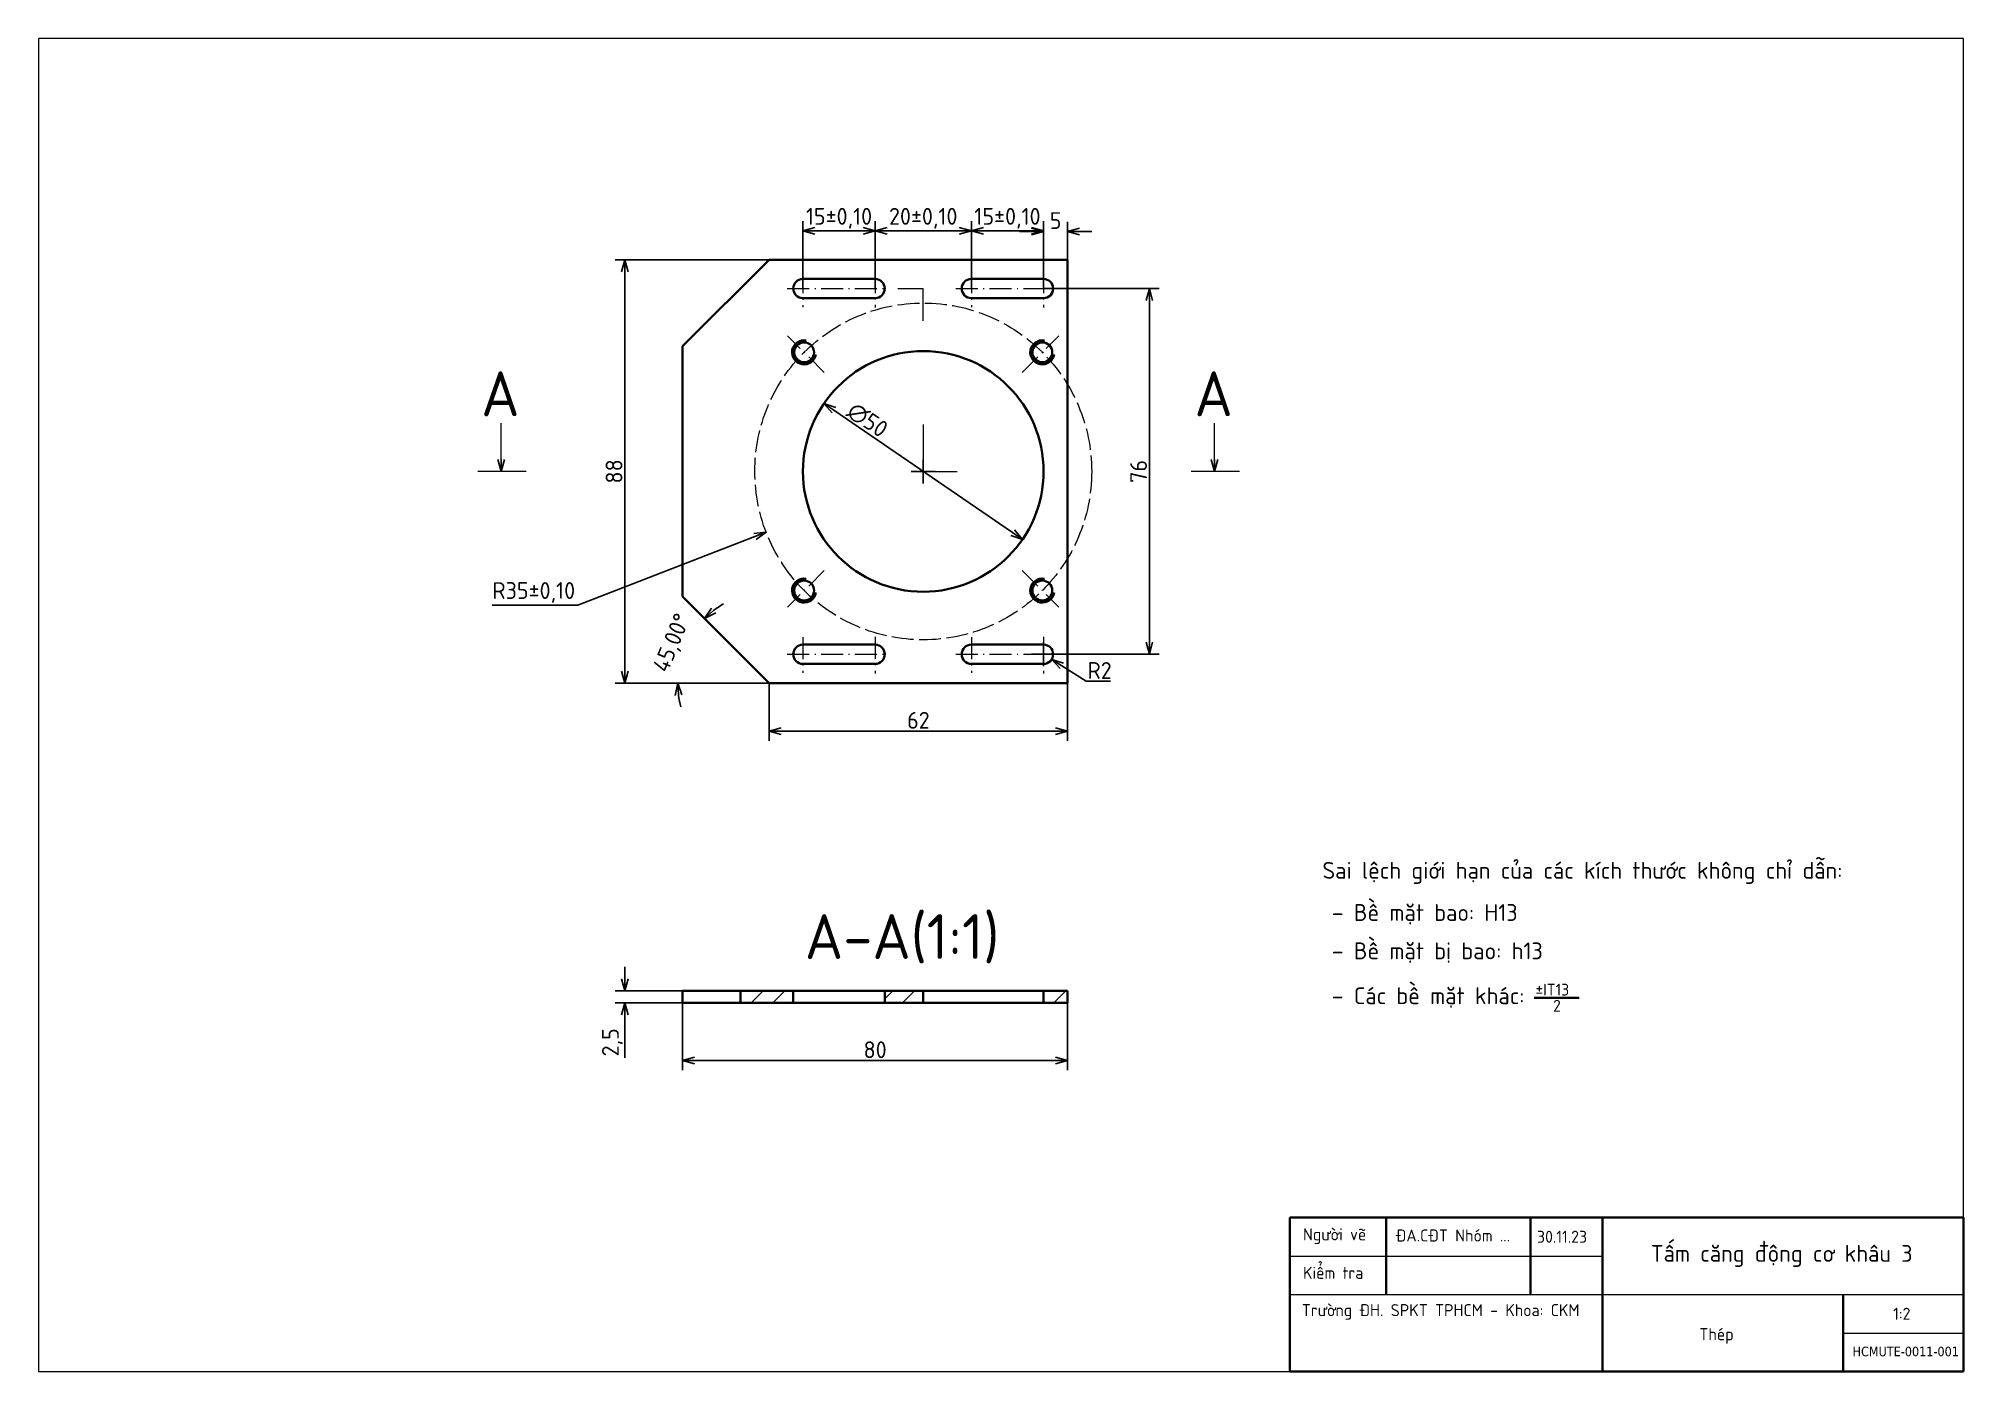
# Paper-space layout 'Sheet' of a CAD drawing. Header units: millimetres. Extents: x 10 to 410, y 10 to 287.
# The model-space entities are those that its viewports show. They can reach past a viewport. Long polylines and large blocks are cut down to what shows.
import ezdxf

# ---------------------------------------------------------------- set-up
doc = ezdxf.new("R2010")
doc.units = ezdxf.units.MM
doc.linetypes.add('Dash Dot', pattern=[7.03, 4.56, -1.14, 0.19, -1.14])
doc.linetypes.add('Dashed', pattern=[5.7, 4.56, -1.14])
for name, color, linetype, lineweight in [('AM_5', 3, 'Continuous', 25), ('DuongTam', 7, 'Dash Dot', 13), ('NetDam', 7, 'Continuous', 35), ('NetDut', 7, 'Dashed', 13), ('Netmanh', 5, 'Continuous', 13)]:
    doc.layers.add(name, color=color, linetype=linetype, lineweight=lineweight)
doc.styles.add('Note Text (ISO)', font='tcvn+7284-2003r.ttf')
doc.dimstyles.new('Default (ISO)', dxfattribs={"dimtxt": 3.5, "dimasz": 2.5, "dimexe": 2, "dimexo": 0, "dimgap": 0.5, "dimtad": 0, "dimtih": 1, "dimtoh": 1, "dimtxsty": 'Note Text (ISO)', "dimblk": 'OPEN30', "dimblk1": 'OPEN30', "dimblk2": 'OPEN90', "dimcen": 2.5, "dimclrd": 256, "dimclre": 256, "dimclrt": 256, "dimazin": 0, "dimtfac": 1, "dimtofl": 0, "dimtmove": 0, "dimatfit": 3, "dimldrblk": 'OPEN30', "dimfxl": 1, "dimtolj": 1, "dimtzin": 0, "dimlwd": -1, "dimlwe": -1, "dimarcsym": 0})
doc.dimstyles.new('Default (ISO)$0', dxfattribs={"dimtxt": 3.5, "dimasz": 2.5, "dimexe": 2, "dimexo": 0, "dimgap": 0.5, "dimtad": 1, "dimtxsty": 'Note Text (ISO)', "dimblk": 'OPEN30', "dimblk1": 'OPEN30', "dimblk2": 'OPEN90', "dimcen": 2.5, "dimclrd": 256, "dimclre": 256, "dimclrt": 256, "dimazin": 0, "dimtfac": 1, "dimtofl": 0, "dimtmove": 0, "dimatfit": 3, "dimldrblk": 'OPEN30', "dimfxl": 1, "dimtolj": 1, "dimtzin": 0, "dimlwd": -1, "dimlwe": -1, "dimarcsym": 0})
doc.dimstyles.new('Default (ISO)$2', dxfattribs={"dimtxt": 3.5, "dimasz": 2.5, "dimexe": 2, "dimexo": 0, "dimgap": 0.5, "dimtad": 1, "dimtxsty": 'Note Text (ISO)', "dimblk": 'OPEN30', "dimblk1": 'OPEN30', "dimblk2": 'OPEN90', "dimcen": 2.5, "dimclrd": 256, "dimclre": 256, "dimclrt": 256, "dimazin": 0, "dimtfac": 1, "dimtofl": 0, "dimtmove": 0, "dimatfit": 3, "dimldrblk": 'OPEN30', "dimfxl": 1, "dimtolj": 1, "dimtzin": 0, "dimlwd": -1, "dimlwe": -1, "dimarcsym": 0})
doc.dimstyles.new('Default (ISO)$3', dxfattribs={"dimtxt": 3.5, "dimasz": 2.5, "dimexe": 2, "dimexo": 0, "dimgap": 0.5, "dimtad": 1, "dimtxsty": 'Note Text (ISO)', "dimblk": 'OPEN30', "dimblk1": 'OPEN30', "dimblk2": 'OPEN90', "dimcen": 2.5, "dimclrd": 256, "dimclre": 256, "dimclrt": 256, "dimazin": 0, "dimtfac": 1, "dimtofl": 0, "dimtmove": 0, "dimatfit": 0, "dimldrblk": 'OPEN30', "dimfxl": 1, "dimtolj": 1, "dimtzin": 0, "dimlwd": -1, "dimlwe": -1, "dimarcsym": 0})
doc.dimstyles.new('Default (ISO)$4', dxfattribs={"dimtxt": 3.5, "dimasz": 2.5, "dimexe": 2, "dimexo": 0, "dimgap": 0.5, "dimtad": 1, "dimtih": 1, "dimtoh": 1, "dimtxsty": 'Note Text (ISO)', "dimblk": 'OPEN30', "dimblk1": 'OPEN30', "dimblk2": 'OPEN90', "dimcen": 2.5, "dimclrd": 256, "dimclre": 256, "dimclrt": 256, "dimazin": 0, "dimtfac": 1, "dimtofl": 0, "dimtmove": 0, "dimatfit": 3, "dimldrblk": 'OPEN30', "dimfxl": 1, "dimtolj": 1, "dimtzin": 0, "dimlwd": -1, "dimlwe": -1, "dimarcsym": 0})

# ---------------------------------------------------------------- blocks, each defined once
blk = doc.blocks.new('*U10')
at = {"layer": 'DuongTam'}
blk.add_line((3.8, -3.8), (-3.8, 3.8), dxfattribs=at)
blk = doc.blocks.new('*U11')
at = {"layer": 'NetDut', "color": 0, "linetype": 'ByBlock', "lineweight": -2, "transparency": 16777216}
blk.add_blockref('*U10', (169.46, 221.42), dxfattribs=at)
for p, rotation in [((218.23, 221.42), 270), ((169.46, 172.65), 90), ((218.23, 172.65), 180)]:
    blk.add_blockref('*U10', p, dxfattribs=dict(at, rotation=rotation))
blk = doc.blocks.new('_Open30')
at = {"color": 0, "linetype": 'ByBlock', "lineweight": -2}
for p, q in [((-1, 0.27), (0, 0)), ((0, 0), (-1, -0.27)), ((0, 0), (-1, 0))]:
    blk.add_line(p, q, dxfattribs=at)
blk = doc.blocks.new('_Open90')
at = {"color": 0, "linetype": 'ByBlock', "lineweight": -2}
for p, q in [((0, 0), (-1, 0)), ((-0.5, 0.5), (0, 0)), ((0, 0), (-0.5, -0.5))]:
    blk.add_line(p, q, dxfattribs=at)
blk = doc.blocks.new('*D12')
at = {"layer": 'AM_5', "linetype": 'Continuous', "transparency": 16777216}
for p, q in [((161.84, 241.04), (129.84, 241.04)), ((131.84, 238.54), (131.84, 155.54)), ((161.84, 153.04), (129.84, 153.04))]:
    blk.add_line(p, q, dxfattribs=at)
at = {"layer": 'Defpoints', "color": 0, "transparency": 16777216}
for p in [(161.84, 241.04), (131.84, 153.04), (161.84, 153.04)]:
    blk.add_point(p, dxfattribs=at)
at = {"layer": 'AM_5', "transparency": 16777216, "xscale": 2.5, "yscale": 2.5, "zscale": 2.5}
for p, rotation in [((131.84, 241.04), 90), ((131.84, 153.04), 270)]:
    blk.add_blockref('_Open30', p, dxfattribs=dict(at, rotation=rotation))
at = {"layer": 'AM_5', "transparency": 16777216, "insert": (129.59, 197.04), "char_height": 3.5, "attachment_point": 5, "rotation": 90, "style": 'Note Text (ISO)'}
blk.add_mtext('\\A1;88', dxfattribs=at)
blk = doc.blocks.new('*D13')
at = {"layer": 'AM_5', "linetype": 'Continuous', "transparency": 16777216}
for p, q in [((218.84, 235.04), (242.84, 235.04)), ((240.84, 232.54), (240.84, 161.54)), ((218.84, 159.04), (242.84, 159.04))]:
    blk.add_line(p, q, dxfattribs=at)
at = {"layer": 'Defpoints', "color": 0, "transparency": 16777216}
for p in [(218.84, 235.04), (218.84, 159.04), (240.84, 159.04)]:
    blk.add_point(p, dxfattribs=at)
at = {"layer": 'AM_5', "transparency": 16777216, "xscale": 2.5, "yscale": 2.5, "zscale": 2.5}
for p, rotation in [((240.84, 235.04), 90), ((240.84, 159.04), 270)]:
    blk.add_blockref('_Open30', p, dxfattribs=dict(at, rotation=rotation))
at = {"layer": 'AM_5', "transparency": 16777216, "insert": (238.59, 197.04), "char_height": 3.5, "attachment_point": 5, "rotation": 90, "style": 'Note Text (ISO)'}
blk.add_mtext('\\A1;76', dxfattribs=at)
blk = doc.blocks.new('*D14')
at = {"layer": 'AM_5', "linetype": 'Continuous', "transparency": 16777216}
blk.add_line((212.4, 184.32), (175.28, 209.76), dxfattribs=at)
at = {"layer": 'Defpoints', "color": 0, "transparency": 16777216}
for p in [(173.22, 211.17), (214.46, 182.9)]:
    blk.add_point(p, dxfattribs=at)
at = {"layer": 'AM_5', "transparency": 16777216, "xscale": 2.5, "yscale": 2.5, "zscale": 2.5}
for p, rotation in [((173.22, 211.17), 145.5755433146242), ((214.46, 182.9), 325.5755433146242)]:
    blk.add_blockref('_Open30', p, dxfattribs=dict(at, rotation=rotation))
at = {"layer": 'AM_5', "transparency": 16777216, "insert": (182.25, 207.71), "char_height": 3.5, "attachment_point": 5, "rotation": 325.5755, "style": 'Note Text (ISO)'}
blk.add_mtext('\\A1;∅50', dxfattribs=at)
blk = doc.blocks.new('*D15')
at = {"layer": 'AM_5', "transparency": 16777216}
for p, q in [((191.34, 197.04), (196.34, 197.04)), ((193.84, 194.54), (193.84, 199.54))]:
    blk.add_line(p, q, dxfattribs=at)
at = {"layer": 'AM_5', "linetype": 'Continuous', "transparency": 16777216}
for p, q in [((122.07, 169.28), (158.87, 183.51)), ((104.25, 169.28), (122.07, 169.28))]:
    blk.add_line(p, q, dxfattribs=at)
at = {"layer": 'Defpoints', "color": 0, "transparency": 16777216}
for p in [(193.84, 197.04), (161.2, 184.41)]:
    blk.add_point(p, dxfattribs=at)
at = {"layer": 'AM_5', "transparency": 16777216, "xscale": 2.5, "yscale": 2.5, "zscale": 2.5, "rotation": 21.14137846532721}
blk.add_blockref('_Open30', (161.2, 184.41), dxfattribs=at)
at = {"layer": 'AM_5', "transparency": 16777216, "insert": (112.91, 171.88), "char_height": 3.5, "attachment_point": 5, "style": 'Note Text (ISO)'}
blk.add_mtext('\\A1;R35{}{\\C2;%%p0,10}', dxfattribs=at)
blk = doc.blocks.new('*D16')
at = {"layer": 'AM_5', "linetype": 'Continuous', "transparency": 16777216}
blk.add_line((161.84, 153.04), (140.82, 153.04), dxfattribs=at)
for start, end in [(119.9288, 127.4644), (187.5356, 195.0712)]:
    blk.add_arc((161.84, 153.04), 19.02, start, end, dxfattribs=at)
at = {"layer": 'Defpoints', "color": 0, "transparency": 16777216}
for p in [(143.84, 171.04), (145.37, 162.55), (161.84, 153.04), (161.84, 153.04), (223.84, 153.04)]:
    blk.add_point(p, dxfattribs=at)
at = {"layer": 'AM_5', "transparency": 16777216, "xscale": 2.5, "yscale": 2.5, "zscale": 2.5}
for p, rotation in [((148.39, 166.49), 221.232192544756), ((142.82, 153.04), 93.76780745524415)]:
    blk.add_blockref('_Open30', p, dxfattribs=dict(at, rotation=rotation))
at = {"layer": 'AM_5', "transparency": 16777216, "insert": (141.87, 161.31), "char_height": 3.5, "attachment_point": 5, "rotation": 67.5, "style": 'Note Text (ISO)'}
blk.add_mtext('\\A1;45,00°', dxfattribs=at)
blk = doc.blocks.new('*D17')
at = {"layer": 'AM_5', "linetype": 'Continuous', "transparency": 16777216}
for p, q in [((161.84, 153.04), (161.84, 141.07)), ((223.84, 153.04), (223.84, 141.07)), ((164.34, 143.07), (221.34, 143.07))]:
    blk.add_line(p, q, dxfattribs=at)
at = {"layer": 'Defpoints', "color": 0, "transparency": 16777216}
for p in [(161.84, 153.04), (223.84, 153.04), (223.84, 143.07)]:
    blk.add_point(p, dxfattribs=at)
at = {"layer": 'AM_5', "transparency": 16777216, "xscale": 2.5, "yscale": 2.5, "zscale": 2.5, "rotation": 180}
blk.add_blockref('_Open30', (161.84, 143.07), dxfattribs=at)
at = {"layer": 'AM_5', "transparency": 16777216, "xscale": 2.5, "yscale": 2.5, "zscale": 2.5}
blk.add_blockref('_Open30', (223.84, 143.07), dxfattribs=at)
at = {"layer": 'AM_5', "transparency": 16777216, "insert": (192.84, 145.32), "char_height": 3.5, "attachment_point": 5, "style": 'Note Text (ISO)'}
blk.add_mtext('\\A1;62', dxfattribs=at)
blk = doc.blocks.new('*D18')
at = {"layer": 'AM_5', "transparency": 16777216}
for p, q in [((218.84, 156.54), (218.84, 161.54)), ((216.34, 159.04), (221.34, 159.04))]:
    blk.add_line(p, q, dxfattribs=at)
at = {"layer": 'AM_5', "linetype": 'Continuous', "transparency": 16777216}
for p, q in [((227.72, 153.42), (222.65, 156.63)), ((232.77, 153.42), (227.72, 153.42))]:
    blk.add_line(p, q, dxfattribs=at)
at = {"layer": 'Defpoints', "color": 0, "transparency": 16777216}
for p in [(218.84, 159.04), (220.53, 157.97)]:
    blk.add_point(p, dxfattribs=at)
at = {"layer": 'AM_5', "transparency": 16777216, "xscale": 2.5, "yscale": 2.5, "zscale": 2.5, "rotation": 147.6904341232686}
blk.add_blockref('_Open30', (220.53, 157.97), dxfattribs=at)
at = {"layer": 'AM_5', "transparency": 16777216, "insert": (230.49, 155.67), "char_height": 3.5, "attachment_point": 5, "style": 'Note Text (ISO)'}
blk.add_mtext('\\A1;R2', dxfattribs=at)
blk = doc.blocks.new('*D19')
at = {"layer": 'AM_5', "linetype": 'Continuous', "transparency": 16777216}
for p, q in [((168.84, 235.04), (168.84, 249.04)), ((183.84, 235.04), (183.84, 249.04)), ((171.34, 247.04), (181.34, 247.04))]:
    blk.add_line(p, q, dxfattribs=at)
at = {"layer": 'Defpoints', "color": 0, "transparency": 16777216}
for p in [(183.84, 247.04), (168.84, 235.04), (183.84, 235.04)]:
    blk.add_point(p, dxfattribs=at)
at = {"layer": 'AM_5', "transparency": 16777216, "xscale": 2.5, "yscale": 2.5, "zscale": 2.5, "rotation": 180}
blk.add_blockref('_Open30', (168.84, 247.04), dxfattribs=at)
at = {"layer": 'AM_5', "transparency": 16777216, "xscale": 2.5, "yscale": 2.5, "zscale": 2.5}
blk.add_blockref('_Open30', (183.84, 247.04), dxfattribs=at)
at = {"layer": 'AM_5', "transparency": 16777216, "insert": (176.34, 249.64), "char_height": 3.5, "attachment_point": 5, "style": 'Note Text (ISO)'}
blk.add_mtext('\\A1;15{}{\\C2;%%p0,10}', dxfattribs=at)
blk = doc.blocks.new('*D20')
at = {"layer": 'AM_5', "linetype": 'Continuous', "transparency": 16777216}
for p, q in [((183.84, 235.04), (183.84, 249.04)), ((203.84, 235.04), (203.84, 249.04)), ((186.34, 247.04), (201.34, 247.04))]:
    blk.add_line(p, q, dxfattribs=at)
at = {"layer": 'Defpoints', "color": 0, "transparency": 16777216}
for p in [(203.84, 247.04), (183.84, 235.04), (203.84, 235.04)]:
    blk.add_point(p, dxfattribs=at)
at = {"layer": 'AM_5', "transparency": 16777216, "xscale": 2.5, "yscale": 2.5, "zscale": 2.5, "rotation": 180}
blk.add_blockref('_Open30', (183.84, 247.04), dxfattribs=at)
at = {"layer": 'AM_5', "transparency": 16777216, "xscale": 2.5, "yscale": 2.5, "zscale": 2.5}
blk.add_blockref('_Open30', (203.84, 247.04), dxfattribs=at)
at = {"layer": 'AM_5', "transparency": 16777216, "insert": (193.84, 249.64), "char_height": 3.5, "attachment_point": 5, "style": 'Note Text (ISO)'}
blk.add_mtext('\\A1;20{}{\\C2;%%p0,10}', dxfattribs=at)
blk = doc.blocks.new('*D21')
at = {"layer": 'AM_5', "linetype": 'Continuous', "transparency": 16777216}
for p, q in [((203.84, 235.04), (203.84, 249.04)), ((218.84, 235.04), (218.84, 249.04)), ((206.34, 247.04), (216.34, 247.04))]:
    blk.add_line(p, q, dxfattribs=at)
at = {"layer": 'Defpoints', "color": 0, "transparency": 16777216}
for p in [(218.84, 247.04), (203.84, 235.04), (218.84, 235.04)]:
    blk.add_point(p, dxfattribs=at)
at = {"layer": 'AM_5', "transparency": 16777216, "xscale": 2.5, "yscale": 2.5, "zscale": 2.5, "rotation": 180}
blk.add_blockref('_Open30', (203.84, 247.04), dxfattribs=at)
at = {"layer": 'AM_5', "transparency": 16777216, "xscale": 2.5, "yscale": 2.5, "zscale": 2.5}
blk.add_blockref('_Open30', (218.84, 247.04), dxfattribs=at)
at = {"layer": 'AM_5', "transparency": 16777216, "insert": (211.34, 249.64), "char_height": 3.5, "attachment_point": 5, "style": 'Note Text (ISO)'}
blk.add_mtext('\\A1;15{}{\\C2;%%p0,10}', dxfattribs=at)
blk = doc.blocks.new('*D22')
at = {"layer": 'AM_5', "linetype": 'Continuous', "transparency": 16777216}
for p, q in [((218.84, 235.04), (218.84, 248.91)), ((223.84, 241.04), (223.84, 248.91)), ((216.34, 246.91), (213.84, 246.91)), ((226.34, 246.91), (228.84, 246.91))]:
    blk.add_line(p, q, dxfattribs=at)
at = {"layer": 'Defpoints', "color": 0, "transparency": 16777216}
for p in [(223.84, 246.91), (223.84, 241.04), (218.84, 235.04)]:
    blk.add_point(p, dxfattribs=at)
at = {"layer": 'AM_5', "transparency": 16777216, "xscale": 2.5, "yscale": 2.5, "zscale": 2.5}
blk.add_blockref('_Open30', (218.84, 246.91), dxfattribs=at)
at = {"layer": 'AM_5', "transparency": 16777216, "xscale": 2.5, "yscale": 2.5, "zscale": 2.5, "rotation": 180}
blk.add_blockref('_Open30', (223.84, 246.91), dxfattribs=at)
at = {"layer": 'AM_5', "transparency": 16777216, "insert": (221.34, 249.16), "char_height": 3.5, "attachment_point": 5, "style": 'Note Text (ISO)'}
blk.add_mtext('\\A1;5{}{\\C2;}', dxfattribs=at)
blk = doc.blocks.new('*D23')
at = {"layer": 'AM_5', "linetype": 'Continuous', "transparency": 16777216}
for p, q in [((143.84, 86.61), (143.84, 72.61)), ((223.84, 86.61), (223.84, 72.61)), ((146.34, 74.61), (221.34, 74.61))]:
    blk.add_line(p, q, dxfattribs=at)
at = {"layer": 'Defpoints', "color": 0, "transparency": 16777216}
for p in [(143.84, 86.61), (223.84, 86.61), (223.84, 74.61)]:
    blk.add_point(p, dxfattribs=at)
at = {"layer": 'AM_5', "transparency": 16777216, "xscale": 2.5, "yscale": 2.5, "zscale": 2.5, "rotation": 180}
blk.add_blockref('_Open30', (143.84, 74.61), dxfattribs=at)
at = {"layer": 'AM_5', "transparency": 16777216, "xscale": 2.5, "yscale": 2.5, "zscale": 2.5}
blk.add_blockref('_Open30', (223.84, 74.61), dxfattribs=at)
at = {"layer": 'AM_5', "transparency": 16777216, "insert": (183.84, 76.86), "char_height": 3.5, "attachment_point": 5, "style": 'Note Text (ISO)'}
blk.add_mtext('\\A1;80', dxfattribs=at)
blk = doc.blocks.new('*D24')
at = {"layer": 'AM_5', "linetype": 'Continuous', "transparency": 16777216}
for p, q in [((131.84, 91.61), (131.84, 94.11)), ((143.84, 89.11), (129.84, 89.11)), ((143.84, 86.61), (129.84, 86.61)), ((131.84, 84.11), (131.84, 75.19))]:
    blk.add_line(p, q, dxfattribs=at)
at = {"layer": 'Defpoints', "color": 0, "transparency": 16777216}
for p in [(143.84, 89.11), (131.84, 86.61), (143.84, 86.61)]:
    blk.add_point(p, dxfattribs=at)
at = {"layer": 'AM_5', "transparency": 16777216, "xscale": 2.5, "yscale": 2.5, "zscale": 2.5}
for p, rotation in [((131.84, 89.11), 270), ((131.84, 86.61), 90)]:
    blk.add_blockref('_Open30', p, dxfattribs=dict(at, rotation=rotation))
at = {"layer": 'AM_5', "transparency": 16777216, "insert": (129.24, 78.4), "char_height": 3.5, "attachment_point": 5, "rotation": 90, "style": 'Note Text (ISO)'}
blk.add_mtext('\\A1;2,5', dxfattribs=at)

msp = doc.modelspace()

# ---------------------------------------------------------------- hatches: boundary and pattern name
at = {"layer": 'DuongTam'}
h = msp.add_hatch(dxfattribs=at)
h.set_pattern_fill('ANSI31', color=256, scale=2)
h.set_pattern_definition([(45, (289.2276, 170.864), (-4.49013, 4.49013), [])])
h.paths.add_polyline_path([(365.68, 220.83), (365.68, 225.83), (343.68, 225.83), (343.68, 220.83)])
h.paths.add_polyline_path([(419.68, 220.83), (419.68, 225.83), (403.68, 225.83), (403.68, 220.83)])
h.paths.add_polyline_path([(479.68, 220.83), (479.68, 225.83), (469.68, 225.83), (469.68, 220.83)])

# ---------------------------------------------------------------- linework, layer by layer
at = {"layer": 'NetDam'}
for p, q in [((355.68, 529.68), (319.68, 493.68)), ((479.68, 529.68), (355.68, 529.68)), ((479.68, 353.68), (479.68, 529.68)), ((369.68, 521.68), (399.68, 521.68)), ((439.68, 521.68), (469.68, 521.68)), ((399.68, 513.68), (369.68, 513.68)), ((469.68, 513.68), (439.68, 513.68)), ((319.68, 493.68), (319.68, 389.68)), ((319.68, 389.68), (355.68, 353.68)), ((369.68, 369.68), (399.68, 369.68)), ((439.68, 369.68), (469.68, 369.68)), ((399.68, 361.68), (369.68, 361.68)), ((469.68, 361.68), (439.68, 361.68)), ((355.68, 353.68), (479.68, 353.68)), ((319.68, 225.83), (319.68, 220.83)), ((343.68, 225.83), (319.68, 225.83)), ((365.68, 225.83), (343.68, 225.83)), ((343.68, 225.83), (343.68, 220.83)), ((369.68, 225.83), (365.68, 225.83)), ((365.68, 220.83), (365.68, 225.83)), ((399.68, 225.83), (369.68, 225.83)), ((403.68, 225.83), (399.68, 225.83)), ((403.68, 225.83), (403.68, 220.83)), ((419.68, 225.83), (403.68, 225.83)), ((469.68, 225.83), (419.68, 225.83)), ((419.68, 220.83), (419.68, 225.83)), ((469.68, 225.83), (469.68, 220.83)), ((479.68, 225.83), (469.68, 225.83)), ((479.68, 220.83), (479.68, 225.83)), ((343.68, 220.83), (319.68, 220.83)), ((343.68, 220.83), (365.68, 220.83)), ((369.68, 220.83), (365.68, 220.83)), ((399.68, 220.83), (369.68, 220.83)), ((403.68, 220.83), (399.68, 220.83)), ((403.68, 220.83), (419.68, 220.83)), ((469.68, 220.83), (419.68, 220.83)), ((469.68, 220.83), (479.68, 220.83))]:
    msp.add_line(p, q, dxfattribs=at)
for centre, radius in [((370.18, 491.17), 4.13), ((419.68, 441.68), 50), ((469.18, 491.17), 4.13), ((370.18, 392.18), 4.13), ((469.18, 392.18), 4.13)]:
    msp.add_circle(centre, radius, dxfattribs=at)
at = {"layer": 'NetDam', "extrusion": (0, 0, -1)}
for centre, radius, start, end in [((-369.68, 517.68), 4, 270, 90), ((-399.68, 517.68), 4, 90, 270), ((-439.68, 517.68), 4, 270, 90), ((-469.68, 517.68), 4, 90, 270), ((-370.18, 491.17), 5, 190, 100), ((-469.18, 491.17), 5, 190, 100), ((-370.18, 392.18), 5, 190, 100), ((-469.18, 392.18), 5, 190, 100), ((-369.68, 365.68), 4, 270, 90), ((-399.68, 365.68), 4, 90, 270), ((-439.68, 365.68), 4, 270, 90), ((-469.68, 365.68), 4, 90, 270)]:
    msp.add_arc(centre, radius, start, end, dxfattribs=at)

psp = doc.layouts.new('Sheet')

# ---------------------------------------------------------------- linework, layer by layer
at = {"layer": 'DuongTam'}
for p, q in [((168.8427, 238.6057), (168.8427, 231.1807)), ((183.8427, 238.662), (183.8427, 231.0682)), ((203.8427, 238.6057), (203.8427, 231.1807)), ((218.8427, 238.662), (218.8427, 231.0682)), ((165.6012, 235.0366), (186.5625, 235.0366)), ((200.6012, 235.0366), (221.5625, 235.0366)), ((168.8427, 162.6057), (168.8427, 155.1807)), ((183.8427, 162.662), (183.8427, 155.0682)), ((203.8427, 162.6057), (203.8427, 155.1807)), ((218.8427, 162.662), (218.8427, 155.0682)), ((165.6012, 159.0366), (186.5625, 159.0366)), ((200.6012, 159.0366), (221.5625, 159.0366))]:
    psp.add_line(p, q, dxfattribs=at)
at = {"layer": 'NetDam', "linetype": 'Continuous', "lineweight": 35}
psp.add_line((320.7978, 87.6383), (330.1511, 87.6383), dxfattribs=at)
at = {"layer": 'NetDam'}
for p, q in [((270, 42), (410, 42)), ((270, 10), (270, 42)), ((290, 42), (290, 26)), ((320, 42), (320, 26)), ((335, 42), (335, 10)), ((410, 42), (410, 10)), ((385, 26), (385, 10)), ((410, 10), (270, 10))]:
    psp.add_line(p, q, dxfattribs=at)
at = {"layer": 'NetDut'}
psp.add_circle((193.8427, 197.0366), 35, dxfattribs=at)
at = {"layer": 'Netmanh'}
for p, q in [((188.5881, 235.0366), (193.8427, 235.0366)), ((193.8427, 228.3335), (193.8427, 235.0366)), ((193.8427, 206.8149), (193.8427, 197.0366)), ((111.3115, 197.0366), (101.3115, 197.0366)), ((193.8427, 197.0366), (200.8994, 197.0366)), ((259.5256, 197.0366), (249.5256, 197.0366)), ((270, 34), (335, 34)), ((270, 26), (410, 26)), ((385, 18), (410, 18))]:
    psp.add_line(p, q, dxfattribs=at)

# ---------------------------------------------------------------- block references
at = {"layer": 'NetDut'}
psp.add_blockref('*U11', (0, 0), dxfattribs=at)

# ---------------------------------------------------------------- texts
at = {"layer": 'NetDam', "attachment_point": 1}
for s, insert, char_height in [('{\\fTCVN 7284|b0|i0|c0|p34;Sai lệch giới hạn của các kích thước không chỉ dẫn:}', (276.7902, 115.8889), 3.5), ('{\\fTCVN 7284|b0|i0|c0|p34; – Bề mặt bao: H13}', (276.611, 107.126), 3.5), ('{\\fTCVN 7284|b0|i0|c0|p34; – Bề mặt bị bao: h13}', (276.611, 99.1574), 3.5), ('{\\fTCVN 7284|b0|i0|c0|p34; – Các bề mặt khác: }', (276.611, 89.8279), 3.5), ('{\\fTCVN 7284|b0|i0|c0|p34;±IT13}', (321.0624, 90.5741), 2.45), ('{\\fTCVN 7284|b0|i0|c0|p34;2}', (324.7316, 87.23), 2.45), ('{\\fTCVN 7284|b0|i0|c0|p34;Người vẽ}', (272.75, 39.75), 2.5), ('{\\fTCVN 7284|b0|i0|c0|p34;ĐA.CĐT Nhóm ...}', (292.04, 39.5113), 2.5), ('{\\fTCVN 7284|b0|i0|c0|p34;30.11.23}', (321.374, 39.25), 2.5), ('{\\fTCVN 7284|b0|i0|c0|p34;Tấm căng động cơ khâu 3}', (345.0504, 36.2901), 3.5), ('{\\fTCVN 7284|b0|i0|c0|p34;Kiểm tra}', (272.75, 31.75), 2.5), ('{\\fTCVN 7284|b0|i0|c0|p34;Trường ĐH. SPKT TPHCM - Khoa: CKM}', (272.498, 24), 2.5), ('{\\fTCVN 7284|b0|i0|c0|p34;1:2}', (395.374, 23.25), 2.5), ('{\\fTCVN 7284|b0|i0|c0|p34;Thép}', (355.11, 19), 2.5), ('{\\fTahoma|b0|i0|c0|p34;\\H0.79167x;HCMUTE-0011-001}', (386.9531, 15.1505), 2.5)]:
    psp.add_mtext(s, dxfattribs=dict(at, insert=insert, char_height=char_height))
at = {"layer": 'Netmanh', "style": 'Note Text (ISO)'}
for s, height, p in [('A', 9.3082, (101.9786, 208.5165)), ('A', 9.3082, (250.1927, 208.5165)), ('A-A(1:1)', 9.30822, (169.238, 95.7328))]:
    psp.add_text(s, height=height, dxfattribs=at).set_placement(p)

# ---------------------------------------------------------------- dimensions: what is measured, and where the dimension line sits
at = {"layer": 'AM_5'}
for base, p1, p2, picture, middle in [((183.8427, 247.0366), (168.8427, 235.0366), (183.8427, 235.0366), '*D19', (176.3427, 249.6366)), ((203.8427, 247.0366), (183.8427, 235.0366), (203.8427, 235.0366), '*D20', (193.8427, 249.6366)), ((218.8427, 247.0366), (203.8427, 235.0366), (218.8427, 235.0366), '*D21', (211.3427, 249.6366))]:
    dim = psp.add_linear_dim(base=base, p1=p1, p2=p2, text='<>{}{\\C2;%%p0,10}', dimstyle='Default (ISO)$0', override={"dimtp": 0.1, "dimtm": 0.1, "dimtdec": 2, "dimtzin": 0}, dxfattribs=at)
    dim.commit()
    dim.dimension.update_dxf_attribs({"geometry": picture, "text_midpoint": middle})
dim = psp.add_linear_dim(base=(223.8427, 246.9116), p1=(218.8427, 235.0366), p2=(223.8427, 241.0366), text='<>{}{\\C2;}', dimstyle='Default (ISO)$0', override={"dimtp": 0, "dimtm": 0, "dimtdec": 2, "dimtzin": 0}, dxfattribs=at)
dim.commit()
dim.dimension.update_dxf_attribs({"geometry": '*D22', "text_midpoint": (221.3427, 246.9116), "dimtype": 160})
for base, p1, p2, angle, override, picture, middle in [((131.8427, 153.0366), (161.8427, 241.0366), (161.8427, 153.0366), 90, {"dimlfac": -1, "dimpost": ''}, '*D12', (129.5927, 197.0366)), ((240.8427, 159.0366), (218.8427, 235.0366), (218.8427, 159.0366), 90, {"dimpost": ''}, '*D13', (238.5927, 197.0366)), ((223.8427, 143.0682), (161.8427, 153.0366), (223.8427, 153.0366), 0, {"dimlfac": -1, "dimpost": ''}, '*D17', (192.8427, 145.3182)), ((131.8427, 86.613), (143.8427, 89.113), (143.8427, 86.613), 90, {"dimlfac": -1, "dimpost": ''}, '*D24', (129.2427, 78.4005)), ((223.8427, 74.613), (143.8427, 86.613), (223.8427, 86.613), 0, {"dimlfac": -1, "dimpost": ''}, '*D23', (183.8427, 76.863))]:
    dim = psp.add_linear_dim(base=base, p1=p1, p2=p2, angle=angle, dimstyle='Default (ISO)$0', override=override, dxfattribs=at)
    dim.commit()
    dim.dimension.update_dxf_attribs({"geometry": picture, "text_midpoint": middle})
dim = psp.add_diameter_dim_2p(p1=(214.4645, 182.9036), p2=(173.2209, 211.1696), dimstyle='Default (ISO)$3', override={"dimlfac": -1, "dimpost": ''}, dxfattribs=at)
dim.commit()
dim.dimension.update_dxf_attribs({"geometry": '*D14', "text_midpoint": (180.9758, 205.8548), "dimtype": 163})
dim = psp.add_radius_dim(center=(193.8427, 197.0366), mpoint=(161.1985, 184.4131), text='<>{}{\\C2;%%p0,10}', dimstyle='Default (ISO)$4', override={"dimtp": 0.1, "dimtm": 0.1, "dimtdec": 2, "dimtzin": 0}, dxfattribs=at)
dim.commit()
dim.dimension.update_dxf_attribs({"geometry": '*D15', "text_midpoint": (112.9104, 169.2833), "dimtype": 164})
dim = psp.add_angular_dim_2l(base=(145.3692, 162.5476), line1=((143.8427, 171.0366), (161.8427, 153.0366)), line2=((161.8427, 153.0366), (223.8427, 153.0366)), dimstyle='Default (ISO)$2', override={"dimpost": ''}, dxfattribs=at)
dim.commit()
dim.dimension.update_dxf_attribs({"geometry": '*D16', "text_midpoint": (141.8666, 161.311)})
dim = psp.add_radius_dim(center=(218.8427, 159.0366), mpoint=(220.5331, 157.9676), dimstyle='Default (ISO)$4', override={"dimlfac": -1, "dimpost": ''}, dxfattribs=at)
dim.commit()
dim.dimension.update_dxf_attribs({"geometry": '*D18', "text_midpoint": (230.492, 155.6744)})

# ---------------------------------------------------------------- leaders
at = {"layer": 'Netmanh'}
for points in [[(106.1403, 197.0366), (106.1403, 207.0366)], [(254.3544, 197.0366), (254.3544, 207.0366)]]:
    psp.add_leader(points, dimstyle='Default (ISO)', dxfattribs=at)

# ---------------------------------------------------------------- viewports
at = {"layer": 'NetDam'}
psp.add_viewport(center=(210, 148.5), size=(400, 277), view_center_point=(451.9958, 344.6038), view_height=554, dxfattribs=at)

doc.saveas('drawing.dxf')
